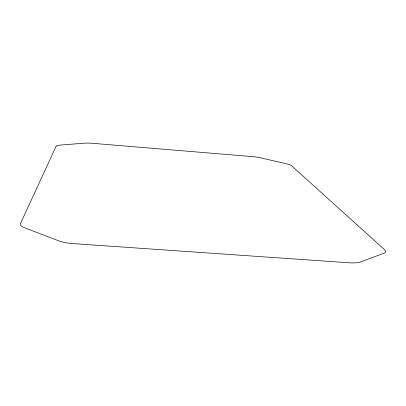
<?xml version="1.0" encoding="UTF-8"?>
<svg xmlns="http://www.w3.org/2000/svg" width="406" height="406" viewBox="0 0 406 406"><rect width="100%" height="100%" fill="white"/><g stroke="black" fill="none" stroke-linecap="round" stroke-linejoin="round"><path stroke-width="0.61" d="M56.135 146.206L20.432 223.696A19.163 5.156 2.8 0 0 24.467 227.72L58.763 240.87A19.818 5.633 3.4 0 0 72.664 243.57L348.957 262.778A19.326 5.171 9.2 0 0 360.503 261.926L383.817 253.308A18.519 4.664 9.4 0 0 384.7 249.817L291.391 165.602A11.749 2 6.9 0 0 286.332 163.75L260.743 157.873A11.429 1.913 6.6 0 0 252.365 156.614L92.512 143.313A11.738 1.989 4.6 0 0 84.204 143.191L60.311 145.069A12.165 2.106 4.2 0 0 56.135 146.206"/></g></svg>
